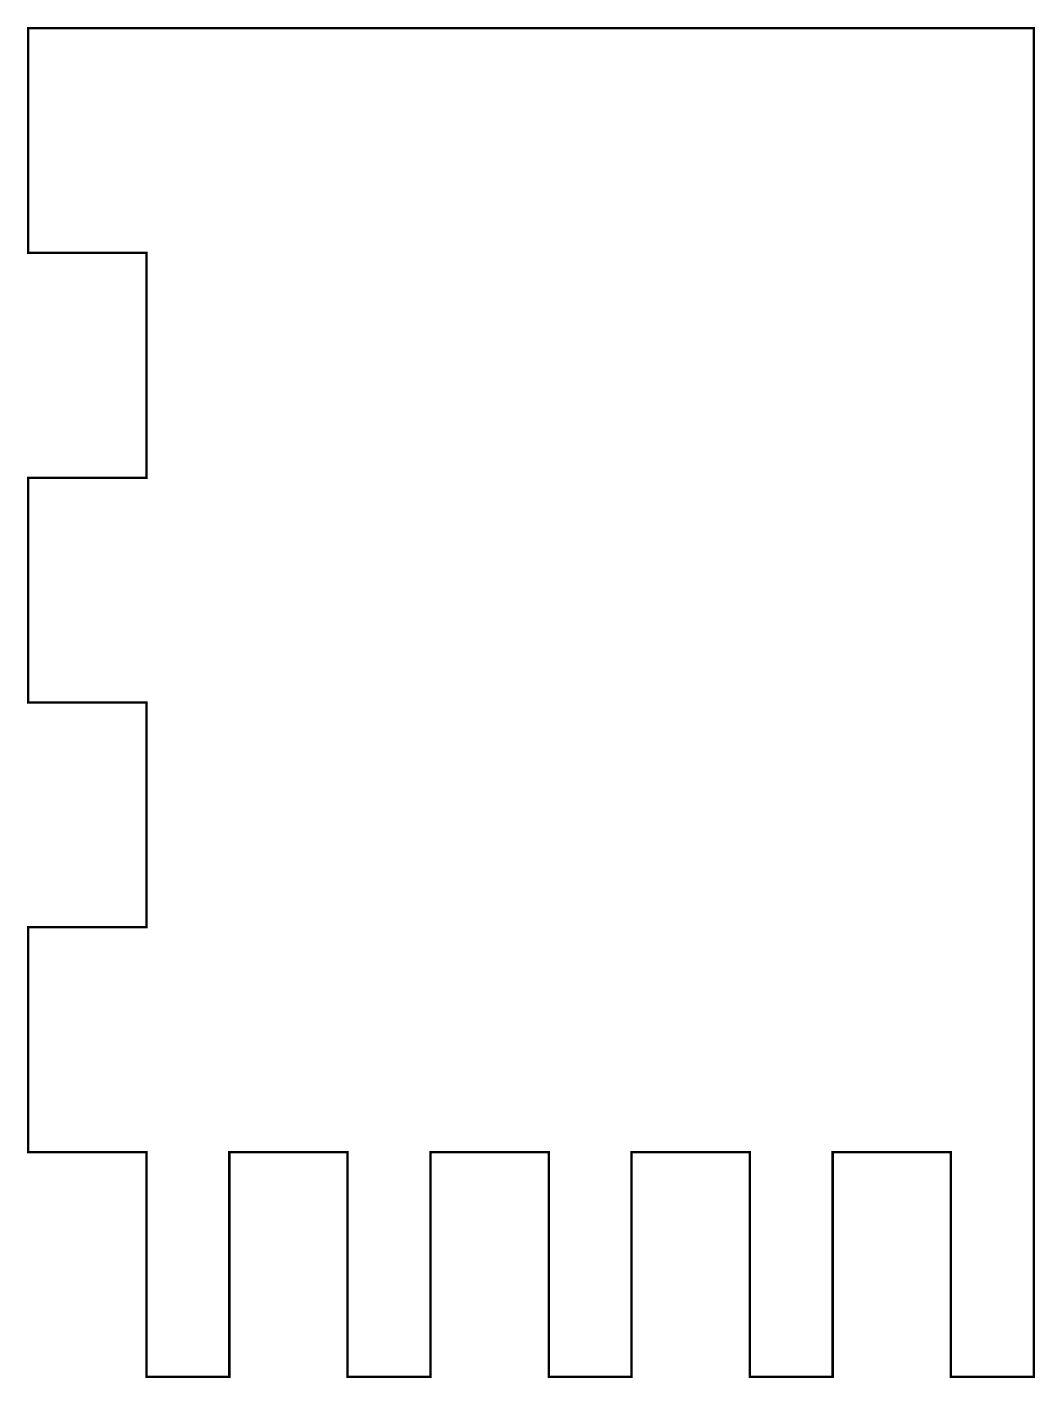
# Model space of a CAD drawing. Extents: x 107 to 193, y 93 to 207.
import ezdxf

# ---------------------------------------------------------------- set-up
doc = ezdxf.new("R2010")
doc.units = 0
doc.layers.add('038697-4ROU1_GBR', color=13, linetype='CONTINUOUS')

msp = doc.modelspace()

# ---------------------------------------------------------------- linework, layer by layer
at = {"layer": '038697-4ROU1_GBR', "const_width": 0.2}
msp.add_lwpolyline([(192.49992, 206.99989), (192.49992, 93.000118), (185.499934, 93.000118), (185.499934, 112.00008), (175.499954, 112.00008), (175.499954, 93.000118), (168.499968, 93.000118), (168.499968, 112.00008), (158.499988, 112.00008), (158.499988, 93.000118), (151.500002, 93.000118), (151.500002, 112.00008), (141.500022, 112.00008), (141.500022, 93.000118), (134.500036, 93.000118), (134.500036, 112.00008), (124.500056, 112.00008), (124.500056, 93.000118), (117.50007, 93.000118), (117.50007, 112.00008), (107.50009, 112.00008), (107.50009, 131.000042), (117.50007, 131.000042), (117.50007, 150.000004), (107.50009, 150.000004), (107.50009, 168.999966), (117.50007, 168.999966), (117.50007, 187.999928), (107.50009, 187.999928), (107.50009, 206.99989), (192.49992, 206.99989)], dxfattribs=at)

doc.saveas('drawing.dxf')
